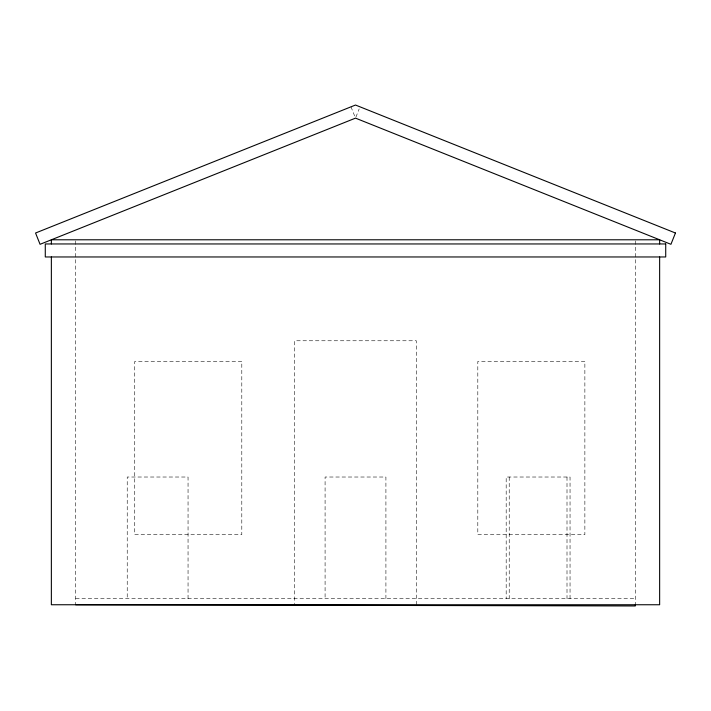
<?xml version="1.0" encoding="UTF-8"?>
<svg xmlns="http://www.w3.org/2000/svg" width="711" height="711" viewBox="0 0 711 711"><rect width="100%" height="100%" fill="white"/><g stroke="black" fill="none" stroke-linecap="round" stroke-linejoin="round"><path stroke-width="0.53" stroke-dasharray="3.56 2.67" d="M355.909 117.111L359.197 108.89M75.695 598.671L635.305 598.671M350.985 106.837L355.091 117.111M635.305 240.896L635.305 604.75M570.044 598.671L570.044 477.019L506.179 477.019L506.179 598.671M567.005 477.019L567.005 598.671M509.218 477.019L509.218 598.671M416.326 604.75L416.326 340.765L294.674 340.765L294.674 603.737M385.913 598.671L385.913 477.019L325.087 477.019L325.087 598.671M188.051 598.671L188.051 477.019L127.225 477.019L127.225 598.671M75.695 240.896L75.695 604.75M241.802 361.446L134.743 361.446L134.743 534.663L241.802 534.663L241.802 361.446M584.869 361.446L477.81 361.446L477.81 534.663L584.869 534.663L584.869 361.446"/><path stroke-width="1.07" d="M75.695 604.75L635.305 605.968L635.305 604.75M659.639 243.953L659.639 239.785L51.361 239.785L51.361 243.953M659.639 256.964L659.639 604.75L51.361 604.75L51.361 256.964M675.45 233.012L670.935 244.308L355.5 118.133L40.065 244.308L35.55 233.012L355.5 105.032L675.45 233.012M665.718 243.953L45.282 243.953L45.282 256.964L665.718 256.964L665.718 243.953"/></g></svg>
